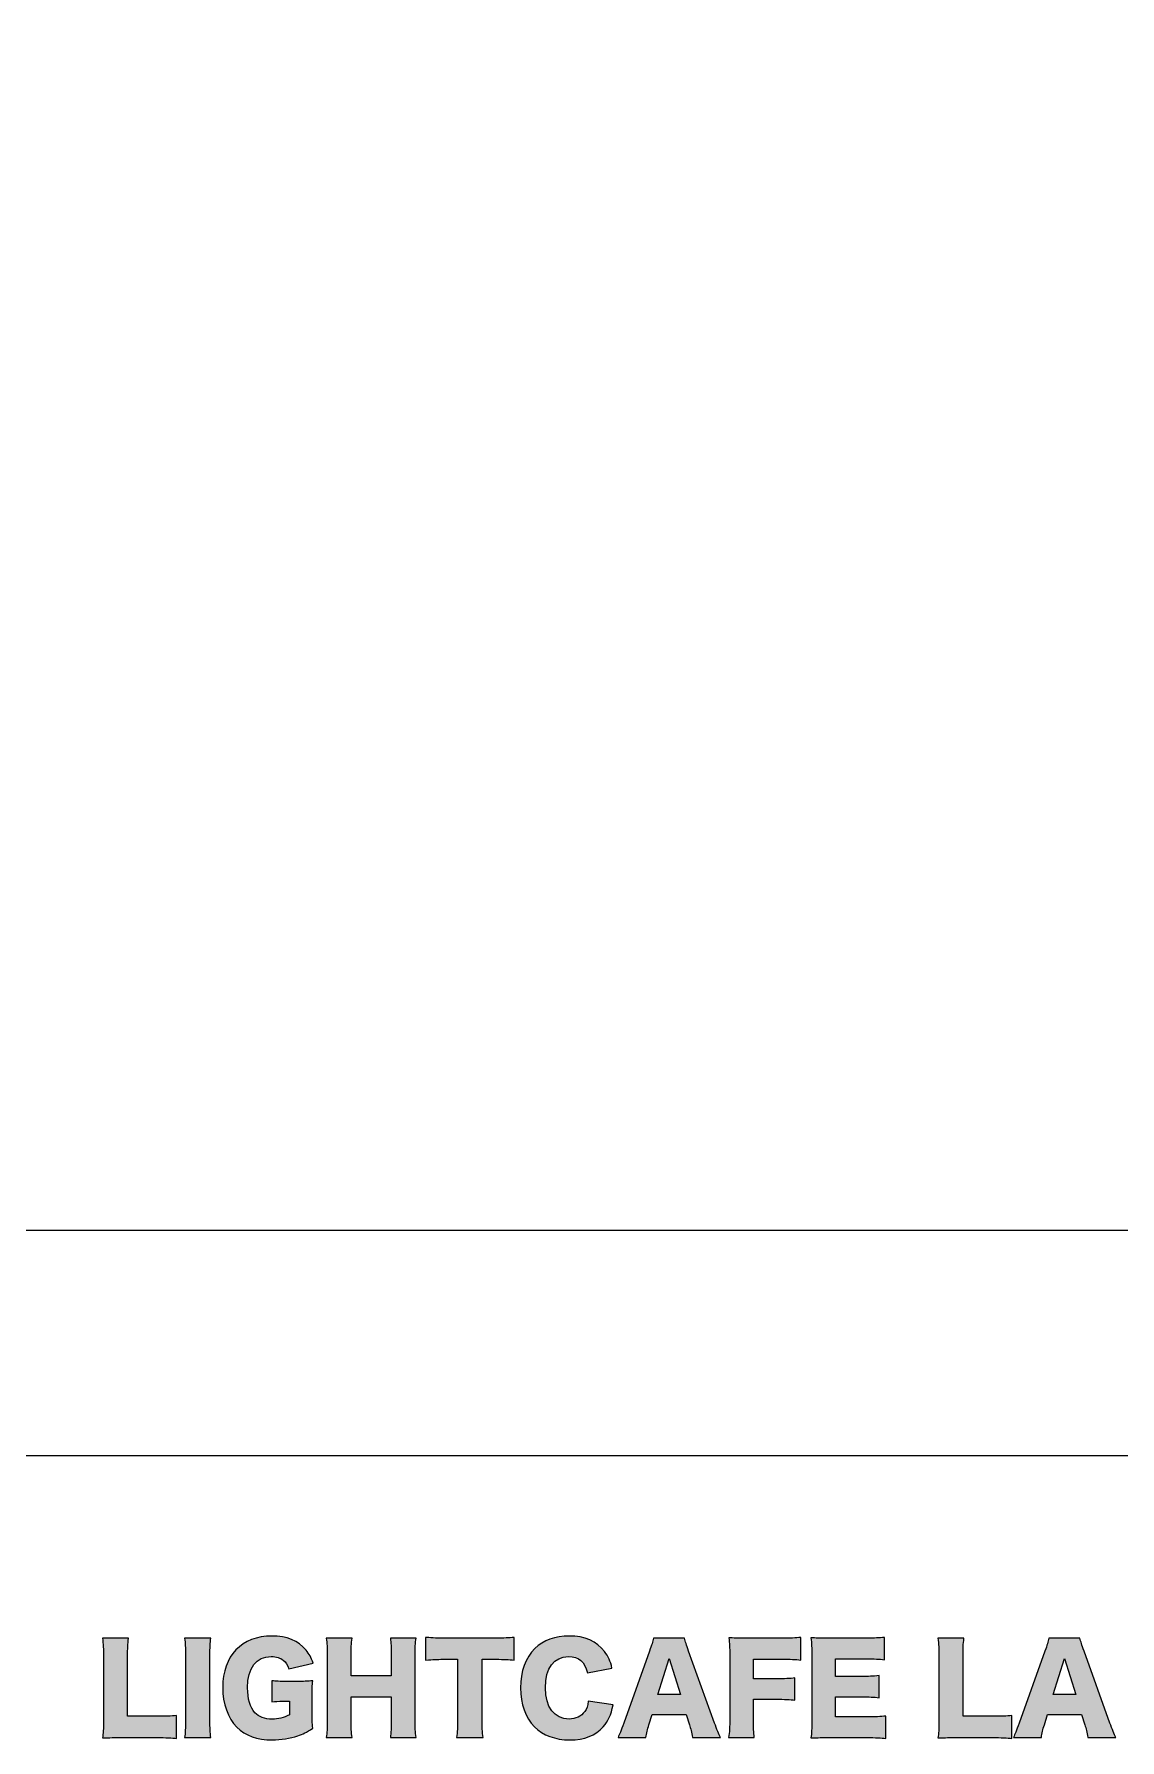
# Model space of a CAD drawing. Header units: millimetres. Extents: x 0 to 413, y 47 to 300.
# Drawn here: x 263.4 to 301.8, y 51.8 to 112.1 of the extents above; entities that cross this region are included whole.
import ezdxf

# ---------------------------------------------------------------- set-up
doc = ezdxf.new("R2010")
doc.units = ezdxf.units.MM
doc.header["$MEASUREMENT"] = 0
doc.layers.get('0').update_dxf_attribs({"lineweight": 0})

# ---------------------------------------------------------------- blocks, each defined once
blk = doc.blocks.new('Block_11')
at = {"true_color": 0x000000, "transparency": 33554687}
h = blk.add_hatch(color=18, dxfattribs=at)
h.dxf.hatch_style = 2
edge = h.paths.add_edge_path()
edge.add_spline(control_points=[(266.403, 51.84), (266.11, 51.84), (265.937, 51.835), (265.776, 51.827), (265.802, 51.975), (265.81, 52.161), (265.81, 52.444), (265.81, 52.444), (265.81, 54.679), (265.81, 54.679), (265.81, 54.975), (265.802, 55.157), (265.776, 55.36), (265.776, 55.36), (266.699, 55.36), (266.699, 55.36), (266.669, 55.14), (266.665, 55.021), (266.665, 54.691), (266.665, 54.691), (266.665, 52.593), (266.665, 52.593), (266.665, 52.593), (267.689, 52.593), (267.689, 52.593), (268.048, 52.593), (268.192, 52.597), (268.391, 52.622), (268.391, 52.622), (268.391, 51.81), (268.391, 51.81), (268.235, 51.831), (268.027, 51.84), (267.689, 51.84), (267.689, 51.84), (266.403, 51.84), (266.403, 51.84)], knot_values=[0, 0, 0, 0, 1, 1, 1, 2, 2, 2, 3, 3, 3, 4, 4, 4, 5, 5, 5, 6, 6, 6, 7, 7, 7, 8, 8, 8, 9, 9, 9, 10, 10, 10, 11, 11, 11, 12, 12, 12, 12], degree=3, periodic=0)
h = blk.add_hatch(color=18, dxfattribs=at)
h.dxf.hatch_style = 2
edge = h.paths.add_edge_path()
edge.add_spline(control_points=[(269.611, 55.36), (269.586, 55.186), (269.577, 55.042), (269.577, 54.734), (269.577, 54.734), (269.577, 52.466), (269.577, 52.466), (269.577, 52.174), (269.586, 52.017), (269.611, 51.84), (269.611, 51.84), (268.68, 51.84), (268.68, 51.84), (268.706, 52.005), (268.714, 52.182), (268.714, 52.466), (268.714, 52.466), (268.714, 54.734), (268.714, 54.734), (268.714, 55.051), (268.706, 55.174), (268.68, 55.36), (268.68, 55.36), (269.611, 55.36), (269.611, 55.36)], knot_values=[0, 0, 0, 0, 1, 1, 1, 2, 2, 2, 3, 3, 3, 4, 4, 4, 5, 5, 5, 6, 6, 6, 7, 7, 7, 8, 8, 8, 8], degree=3, periodic=0)
h = blk.add_hatch(color=18, dxfattribs=at)
h.dxf.hatch_style = 2
edge = h.paths.add_edge_path()
edge.add_spline(control_points=[(272.189, 53.126), (271.973, 53.126), (271.901, 53.122), (271.77, 53.105), (271.77, 53.105), (271.77, 53.854), (271.77, 53.854), (271.926, 53.833), (272.028, 53.828), (272.324, 53.828), (272.324, 53.828), (272.662, 53.828), (272.662, 53.828), (272.878, 53.828), (273.035, 53.833), (273.221, 53.849), (273.2, 53.689), (273.191, 53.549), (273.191, 53.274), (273.191, 53.274), (273.191, 52.8), (273.191, 52.8), (273.191, 52.5), (273.196, 52.364), (273.221, 52.17), (272.988, 52.021), (272.874, 51.967), (272.684, 51.903), (272.408, 51.81), (272.1, 51.759), (271.787, 51.759), (271.249, 51.759), (270.83, 51.907), (270.53, 52.212), (270.208, 52.533), (270.031, 53.037), (270.031, 53.617), (270.031, 54.729), (270.703, 55.436), (271.77, 55.436), (272.298, 55.436), (272.7, 55.271), (272.98, 54.933), (273.094, 54.801), (273.162, 54.675), (273.229, 54.471), (273.229, 54.471), (272.366, 54.272), (272.366, 54.272), (272.32, 54.425), (272.269, 54.505), (272.176, 54.577), (272.066, 54.666), (271.926, 54.708), (271.749, 54.708), (271.207, 54.708), (270.911, 54.315), (270.911, 53.604), (270.911, 53.21), (271, 52.906), (271.169, 52.72), (271.304, 52.572), (271.512, 52.491), (271.778, 52.491), (272.002, 52.491), (272.184, 52.538), (272.391, 52.644), (272.391, 52.644), (272.391, 53.126), (272.391, 53.126), (272.391, 53.126), (272.189, 53.126), (272.189, 53.126)], knot_values=[0, 0, 0, 0, 1, 1, 1, 2, 2, 2, 3, 3, 3, 4, 4, 4, 5, 5, 5, 6, 6, 6, 7, 7, 7, 8, 8, 8, 9, 9, 9, 10, 10, 10, 11, 11, 11, 12, 12, 12, 13, 13, 13, 14, 14, 14, 15, 15, 15, 16, 16, 16, 17, 17, 17, 18, 18, 18, 19, 19, 19, 20, 20, 20, 21, 21, 21, 22, 22, 22, 23, 23, 23, 24, 24, 24, 24], degree=3, periodic=0)
h = blk.add_hatch(color=18, dxfattribs=at)
h.dxf.hatch_style = 2
edge = h.paths.add_edge_path()
edge.add_spline(control_points=[(276.875, 55.36), (276.849, 55.186), (276.84, 55.03), (276.84, 54.734), (276.84, 54.734), (276.84, 52.466), (276.84, 52.466), (276.84, 52.191), (276.849, 52.047), (276.875, 51.84), (276.875, 51.84), (275.965, 51.84), (275.965, 51.84), (275.99, 52.017), (275.998, 52.174), (275.998, 52.466), (275.998, 52.466), (275.998, 53.286), (275.998, 53.286), (275.998, 53.286), (274.573, 53.286), (274.573, 53.286), (274.573, 53.286), (274.573, 52.466), (274.573, 52.466), (274.573, 52.191), (274.581, 52.03), (274.607, 51.84), (274.607, 51.84), (273.697, 51.84), (273.697, 51.84), (273.722, 52.013), (273.731, 52.17), (273.731, 52.466), (273.731, 52.466), (273.731, 54.734), (273.731, 54.734), (273.731, 55.026), (273.722, 55.178), (273.697, 55.36), (273.697, 55.36), (274.607, 55.36), (274.607, 55.36), (274.581, 55.161), (274.573, 54.996), (274.573, 54.734), (274.573, 54.734), (274.573, 54.031), (274.573, 54.031), (274.573, 54.031), (275.998, 54.031), (275.998, 54.031), (275.998, 54.031), (275.998, 54.734), (275.998, 54.734), (275.998, 55.026), (275.99, 55.195), (275.965, 55.36), (275.965, 55.36), (276.875, 55.36), (276.875, 55.36)], knot_values=[0, 0, 0, 0, 1, 1, 1, 2, 2, 2, 3, 3, 3, 4, 4, 4, 5, 5, 5, 6, 6, 6, 7, 7, 7, 8, 8, 8, 9, 9, 9, 10, 10, 10, 11, 11, 11, 12, 12, 12, 13, 13, 13, 14, 14, 14, 15, 15, 15, 16, 16, 16, 17, 17, 17, 18, 18, 18, 19, 19, 19, 20, 20, 20, 20], degree=3, periodic=0)
h = blk.add_hatch(color=18, dxfattribs=at)
h.dxf.hatch_style = 2
edge = h.paths.add_edge_path()
edge.add_spline(control_points=[(279.212, 52.479), (279.212, 52.225), (279.22, 52.039), (279.246, 51.84), (279.246, 51.84), (278.311, 51.84), (278.311, 51.84), (278.336, 52.039), (278.345, 52.212), (278.345, 52.479), (278.345, 52.479), (278.345, 54.611), (278.345, 54.611), (278.345, 54.611), (277.845, 54.611), (277.845, 54.611), (277.579, 54.611), (277.507, 54.607), (277.206, 54.581), (277.206, 54.581), (277.206, 55.389), (277.206, 55.389), (277.346, 55.372), (277.579, 55.36), (277.837, 55.36), (277.837, 55.36), (279.69, 55.36), (279.69, 55.36), (279.986, 55.36), (280.155, 55.368), (280.35, 55.389), (280.35, 55.389), (280.35, 54.581), (280.35, 54.581), (280.16, 54.603), (279.995, 54.611), (279.69, 54.611), (279.69, 54.611), (279.212, 54.611), (279.212, 54.611), (279.212, 54.611), (279.212, 52.479), (279.212, 52.479)], knot_values=[0, 0, 0, 0, 1, 1, 1, 2, 2, 2, 3, 3, 3, 4, 4, 4, 5, 5, 5, 6, 6, 6, 7, 7, 7, 8, 8, 8, 9, 9, 9, 10, 10, 10, 11, 11, 11, 12, 12, 12, 13, 13, 13, 14, 14, 14, 14], degree=3, periodic=0)
h = blk.add_hatch(color=18, dxfattribs=at)
h.dxf.hatch_style = 2
edge = h.paths.add_edge_path()
edge.add_spline(control_points=[(282.937, 54.133), (282.856, 54.518), (282.632, 54.708), (282.268, 54.708), (281.752, 54.708), (281.452, 54.302), (281.452, 53.604), (281.452, 52.914), (281.765, 52.495), (282.29, 52.495), (282.522, 52.495), (282.721, 52.593), (282.844, 52.762), (282.916, 52.863), (282.945, 52.948), (282.971, 53.126), (282.971, 53.126), (283.851, 52.995), (283.851, 52.995), (283.77, 52.635), (283.677, 52.428), (283.499, 52.221), (283.237, 51.92), (282.827, 51.759), (282.315, 51.759), (281.799, 51.759), (281.363, 51.92), (281.062, 52.225), (280.749, 52.542), (280.571, 53.037), (280.571, 53.604), (280.571, 54.179), (280.749, 54.666), (281.083, 54.996), (281.376, 55.279), (281.803, 55.436), (282.298, 55.436), (282.844, 55.436), (283.271, 55.25), (283.546, 54.882), (283.681, 54.708), (283.753, 54.552), (283.809, 54.302), (283.809, 54.302), (282.937, 54.133), (282.937, 54.133)], knot_values=[0, 0, 0, 0, 1, 1, 1, 2, 2, 2, 3, 3, 3, 4, 4, 4, 5, 5, 5, 6, 6, 6, 7, 7, 7, 8, 8, 8, 9, 9, 9, 10, 10, 10, 11, 11, 11, 12, 12, 12, 13, 13, 13, 14, 14, 14, 15, 15, 15, 15], degree=3, periodic=0)
h = blk.add_hatch(color=18, dxfattribs=at)
h.dxf.hatch_style = 2
edge = h.paths.add_edge_path()
edge.add_spline(control_points=[(285.828, 54.636), (285.828, 54.636), (285.435, 53.367), (285.435, 53.367), (285.435, 53.367), (286.23, 53.367), (286.23, 53.367), (286.23, 53.367), (285.828, 54.636), (285.828, 54.636)], knot_values=[0, 0, 0, 0, 1, 1, 1, 2, 2, 2, 3, 3, 3, 3], degree=3, periodic=0)
edge = h.paths.add_edge_path()
edge.add_spline(control_points=[(286.653, 51.84), (286.62, 52.043), (286.594, 52.153), (286.552, 52.297), (286.552, 52.297), (286.438, 52.656), (286.438, 52.656), (286.438, 52.656), (285.232, 52.656), (285.232, 52.656), (285.232, 52.656), (285.118, 52.297), (285.118, 52.297), (285.063, 52.127), (285.033, 51.996), (285.012, 51.84), (285.012, 51.84), (284.022, 51.84), (284.022, 51.84), (284.085, 51.967), (284.123, 52.068), (284.225, 52.356), (284.225, 52.356), (285.139, 54.903), (285.139, 54.903), (285.215, 55.11), (285.253, 55.237), (285.274, 55.36), (285.274, 55.36), (286.379, 55.36), (286.379, 55.36), (286.408, 55.237), (286.438, 55.127), (286.522, 54.903), (286.522, 54.903), (287.44, 52.356), (287.44, 52.356), (287.521, 52.132), (287.588, 51.958), (287.644, 51.84), (287.644, 51.84), (286.653, 51.84), (286.653, 51.84)], knot_values=[0, 0, 0, 0, 1, 1, 1, 2, 2, 2, 3, 3, 3, 4, 4, 4, 5, 5, 5, 6, 6, 6, 7, 7, 7, 8, 8, 8, 9, 9, 9, 10, 10, 10, 11, 11, 11, 12, 12, 12, 13, 13, 13, 14, 14, 14, 14], degree=3, periodic=0)
h = blk.add_hatch(color=18, dxfattribs=at)
h.dxf.hatch_style = 2
edge = h.paths.add_edge_path()
edge.add_spline(control_points=[(288.814, 52.576), (288.814, 52.178), (288.818, 52.026), (288.847, 51.84), (288.847, 51.84), (287.937, 51.84), (287.937, 51.84), (287.967, 52.026), (287.976, 52.195), (287.976, 52.563), (287.976, 52.563), (287.976, 54.755), (287.976, 54.755), (287.976, 55.034), (287.967, 55.174), (287.942, 55.372), (288.115, 55.364), (288.234, 55.36), (288.56, 55.36), (288.56, 55.36), (289.782, 55.36), (289.782, 55.36), (290.155, 55.36), (290.294, 55.364), (290.493, 55.389), (290.493, 55.389), (290.493, 54.586), (290.493, 54.586), (290.307, 54.607), (290.142, 54.615), (289.786, 54.615), (289.786, 54.615), (288.814, 54.615), (288.814, 54.615), (288.814, 54.615), (288.814, 53.921), (288.814, 53.921), (288.814, 53.921), (289.609, 53.921), (289.609, 53.921), (289.939, 53.921), (290.1, 53.93), (290.286, 53.951), (290.286, 53.951), (290.286, 53.168), (290.286, 53.168), (290.1, 53.189), (289.93, 53.198), (289.609, 53.198), (289.609, 53.198), (288.814, 53.198), (288.814, 53.198), (288.814, 53.198), (288.814, 52.576), (288.814, 52.576)], knot_values=[0, 0, 0, 0, 1, 1, 1, 2, 2, 2, 3, 3, 3, 4, 4, 4, 5, 5, 5, 6, 6, 6, 7, 7, 7, 8, 8, 8, 9, 9, 9, 10, 10, 10, 11, 11, 11, 12, 12, 12, 13, 13, 13, 14, 14, 14, 15, 15, 15, 16, 16, 16, 17, 17, 17, 18, 18, 18, 18], degree=3, periodic=0)
h = blk.add_hatch(color=18, dxfattribs=at)
h.dxf.hatch_style = 2
edge = h.paths.add_edge_path()
edge.add_spline(control_points=[(293.503, 51.81), (293.321, 51.831), (293.169, 51.84), (292.805, 51.84), (292.805, 51.84), (291.472, 51.84), (291.472, 51.84), (291.15, 51.84), (291.032, 51.835), (290.85, 51.827), (290.875, 51.996), (290.884, 52.153), (290.884, 52.444), (290.884, 52.444), (290.884, 54.755), (290.884, 54.755), (290.884, 55.017), (290.875, 55.165), (290.85, 55.372), (291.024, 55.364), (291.142, 55.36), (291.472, 55.36), (291.472, 55.36), (292.822, 55.36), (292.822, 55.36), (293.11, 55.36), (293.253, 55.368), (293.452, 55.389), (293.452, 55.389), (293.452, 54.598), (293.452, 54.598), (293.257, 54.619), (293.105, 54.628), (292.822, 54.628), (292.822, 54.628), (291.722, 54.628), (291.722, 54.628), (291.722, 54.628), (291.722, 54.006), (291.722, 54.006), (291.722, 54.006), (292.636, 54.006), (292.636, 54.006), (292.915, 54.006), (293.016, 54.01), (293.27, 54.035), (293.27, 54.035), (293.27, 53.253), (293.27, 53.253), (293.071, 53.274), (292.928, 53.282), (292.636, 53.282), (292.636, 53.282), (291.722, 53.282), (291.722, 53.282), (291.722, 53.282), (291.722, 52.572), (291.722, 52.572), (291.722, 52.572), (292.813, 52.572), (292.813, 52.572), (293.135, 52.572), (293.321, 52.58), (293.503, 52.601), (293.503, 52.601), (293.503, 51.81), (293.503, 51.81)], knot_values=[0, 0, 0, 0, 1, 1, 1, 2, 2, 2, 3, 3, 3, 4, 4, 4, 5, 5, 5, 6, 6, 6, 7, 7, 7, 8, 8, 8, 9, 9, 9, 10, 10, 10, 11, 11, 11, 12, 12, 12, 13, 13, 13, 14, 14, 14, 15, 15, 15, 16, 16, 16, 17, 17, 17, 18, 18, 18, 19, 19, 19, 20, 20, 20, 21, 21, 21, 22, 22, 22, 22], degree=3, periodic=0)
h = blk.add_hatch(color=18, dxfattribs=at)
h.dxf.hatch_style = 2
edge = h.paths.add_edge_path()
edge.add_spline(control_points=[(295.972, 51.84), (295.68, 51.84), (295.507, 51.835), (295.346, 51.827), (295.371, 51.975), (295.38, 52.161), (295.38, 52.444), (295.38, 52.444), (295.38, 54.679), (295.38, 54.679), (295.38, 54.975), (295.371, 55.157), (295.346, 55.36), (295.346, 55.36), (296.268, 55.36), (296.268, 55.36), (296.239, 55.14), (296.234, 55.021), (296.234, 54.691), (296.234, 54.691), (296.234, 52.593), (296.234, 52.593), (296.234, 52.593), (297.259, 52.593), (297.259, 52.593), (297.618, 52.593), (297.762, 52.597), (297.961, 52.622), (297.961, 52.622), (297.961, 51.81), (297.961, 51.81), (297.804, 51.831), (297.597, 51.84), (297.259, 51.84), (297.259, 51.84), (295.972, 51.84), (295.972, 51.84)], knot_values=[0, 0, 0, 0, 1, 1, 1, 2, 2, 2, 3, 3, 3, 4, 4, 4, 5, 5, 5, 6, 6, 6, 7, 7, 7, 8, 8, 8, 9, 9, 9, 10, 10, 10, 11, 11, 11, 12, 12, 12, 12], degree=3, periodic=0)
h = blk.add_hatch(color=18, dxfattribs=at)
h.dxf.hatch_style = 2
edge = h.paths.add_edge_path()
edge.add_spline(control_points=[(299.824, 54.636), (299.824, 54.636), (299.43, 53.367), (299.43, 53.367), (299.43, 53.367), (300.226, 53.367), (300.226, 53.367), (300.226, 53.367), (299.824, 54.636), (299.824, 54.636)], knot_values=[0, 0, 0, 0, 1, 1, 1, 2, 2, 2, 3, 3, 3, 3], degree=3, periodic=0)
edge = h.paths.add_edge_path()
edge.add_spline(control_points=[(300.649, 51.84), (300.615, 52.043), (300.59, 52.153), (300.547, 52.297), (300.547, 52.297), (300.433, 52.656), (300.433, 52.656), (300.433, 52.656), (299.227, 52.656), (299.227, 52.656), (299.227, 52.656), (299.113, 52.297), (299.113, 52.297), (299.058, 52.127), (299.028, 51.996), (299.007, 51.84), (299.007, 51.84), (298.017, 51.84), (298.017, 51.84), (298.081, 51.967), (298.119, 52.068), (298.22, 52.356), (298.22, 52.356), (299.134, 54.903), (299.134, 54.903), (299.21, 55.11), (299.248, 55.237), (299.269, 55.36), (299.269, 55.36), (300.374, 55.36), (300.374, 55.36), (300.404, 55.237), (300.433, 55.127), (300.518, 54.903), (300.518, 54.903), (301.436, 52.356), (301.436, 52.356), (301.516, 52.132), (301.584, 51.958), (301.639, 51.84), (301.639, 51.84), (300.649, 51.84), (300.649, 51.84)], knot_values=[0, 0, 0, 0, 1, 1, 1, 2, 2, 2, 3, 3, 3, 4, 4, 4, 5, 5, 5, 6, 6, 6, 7, 7, 7, 8, 8, 8, 9, 9, 9, 10, 10, 10, 11, 11, 11, 12, 12, 12, 13, 13, 13, 14, 14, 14, 14], degree=3, periodic=0)
for points, knots in [([(266.403, 51.84), (266.11, 51.84), (265.937, 51.835), (265.776, 51.827), (265.802, 51.975), (265.81, 52.161), (265.81, 52.444), (265.81, 52.444), (265.81, 54.679), (265.81, 54.679), (265.81, 54.975), (265.802, 55.157), (265.776, 55.36), (265.776, 55.36), (266.699, 55.36), (266.699, 55.36), (266.669, 55.14), (266.665, 55.021), (266.665, 54.691), (266.665, 54.691), (266.665, 52.593), (266.665, 52.593), (266.665, 52.593), (267.689, 52.593), (267.689, 52.593), (268.048, 52.593), (268.192, 52.597), (268.391, 52.622), (268.391, 52.622), (268.391, 51.81), (268.391, 51.81), (268.235, 51.831), (268.027, 51.84), (267.689, 51.84), (267.689, 51.84), (266.403, 51.84), (266.403, 51.84)], [0, 0, 0, 0, 1, 1, 1, 2, 2, 2, 3, 3, 3, 4, 4, 4, 5, 5, 5, 6, 6, 6, 7, 7, 7, 8, 8, 8, 9, 9, 9, 10, 10, 10, 11, 11, 11, 12, 12, 12, 12]), ([(269.611, 55.36), (269.586, 55.186), (269.577, 55.042), (269.577, 54.734), (269.577, 54.734), (269.577, 52.466), (269.577, 52.466), (269.577, 52.174), (269.586, 52.017), (269.611, 51.84), (269.611, 51.84), (268.68, 51.84), (268.68, 51.84), (268.706, 52.005), (268.714, 52.182), (268.714, 52.466), (268.714, 52.466), (268.714, 54.734), (268.714, 54.734), (268.714, 55.051), (268.706, 55.174), (268.68, 55.36), (268.68, 55.36), (269.611, 55.36), (269.611, 55.36)], [0, 0, 0, 0, 1, 1, 1, 2, 2, 2, 3, 3, 3, 4, 4, 4, 5, 5, 5, 6, 6, 6, 7, 7, 7, 8, 8, 8, 8]), ([(272.189, 53.126), (271.973, 53.126), (271.901, 53.122), (271.77, 53.105), (271.77, 53.105), (271.77, 53.854), (271.77, 53.854), (271.926, 53.833), (272.028, 53.828), (272.324, 53.828), (272.324, 53.828), (272.662, 53.828), (272.662, 53.828), (272.878, 53.828), (273.035, 53.833), (273.221, 53.849), (273.2, 53.689), (273.191, 53.549), (273.191, 53.274), (273.191, 53.274), (273.191, 52.8), (273.191, 52.8), (273.191, 52.5), (273.196, 52.364), (273.221, 52.17), (272.988, 52.021), (272.874, 51.967), (272.684, 51.903), (272.408, 51.81), (272.1, 51.759), (271.787, 51.759), (271.249, 51.759), (270.83, 51.907), (270.53, 52.212), (270.208, 52.533), (270.031, 53.037), (270.031, 53.617), (270.031, 54.729), (270.703, 55.436), (271.77, 55.436), (272.298, 55.436), (272.7, 55.271), (272.98, 54.933), (273.094, 54.801), (273.162, 54.675), (273.229, 54.471), (273.229, 54.471), (272.366, 54.272), (272.366, 54.272), (272.32, 54.425), (272.269, 54.505), (272.176, 54.577), (272.066, 54.666), (271.926, 54.708), (271.749, 54.708), (271.207, 54.708), (270.911, 54.315), (270.911, 53.604), (270.911, 53.21), (271, 52.906), (271.169, 52.72), (271.304, 52.572), (271.512, 52.491), (271.778, 52.491), (272.002, 52.491), (272.184, 52.538), (272.391, 52.644), (272.391, 52.644), (272.391, 53.126), (272.391, 53.126), (272.391, 53.126), (272.189, 53.126), (272.189, 53.126)], [0, 0, 0, 0, 1, 1, 1, 2, 2, 2, 3, 3, 3, 4, 4, 4, 5, 5, 5, 6, 6, 6, 7, 7, 7, 8, 8, 8, 9, 9, 9, 10, 10, 10, 11, 11, 11, 12, 12, 12, 13, 13, 13, 14, 14, 14, 15, 15, 15, 16, 16, 16, 17, 17, 17, 18, 18, 18, 19, 19, 19, 20, 20, 20, 21, 21, 21, 22, 22, 22, 23, 23, 23, 24, 24, 24, 24]), ([(276.875, 55.36), (276.849, 55.186), (276.84, 55.03), (276.84, 54.734), (276.84, 54.734), (276.84, 52.466), (276.84, 52.466), (276.84, 52.191), (276.849, 52.047), (276.875, 51.84), (276.875, 51.84), (275.965, 51.84), (275.965, 51.84), (275.99, 52.017), (275.998, 52.174), (275.998, 52.466), (275.998, 52.466), (275.998, 53.286), (275.998, 53.286), (275.998, 53.286), (274.573, 53.286), (274.573, 53.286), (274.573, 53.286), (274.573, 52.466), (274.573, 52.466), (274.573, 52.191), (274.581, 52.03), (274.607, 51.84), (274.607, 51.84), (273.697, 51.84), (273.697, 51.84), (273.722, 52.013), (273.731, 52.17), (273.731, 52.466), (273.731, 52.466), (273.731, 54.734), (273.731, 54.734), (273.731, 55.026), (273.722, 55.178), (273.697, 55.36), (273.697, 55.36), (274.607, 55.36), (274.607, 55.36), (274.581, 55.161), (274.573, 54.996), (274.573, 54.734), (274.573, 54.734), (274.573, 54.031), (274.573, 54.031), (274.573, 54.031), (275.998, 54.031), (275.998, 54.031), (275.998, 54.031), (275.998, 54.734), (275.998, 54.734), (275.998, 55.026), (275.99, 55.195), (275.965, 55.36), (275.965, 55.36), (276.875, 55.36), (276.875, 55.36)], [0, 0, 0, 0, 1, 1, 1, 2, 2, 2, 3, 3, 3, 4, 4, 4, 5, 5, 5, 6, 6, 6, 7, 7, 7, 8, 8, 8, 9, 9, 9, 10, 10, 10, 11, 11, 11, 12, 12, 12, 13, 13, 13, 14, 14, 14, 15, 15, 15, 16, 16, 16, 17, 17, 17, 18, 18, 18, 19, 19, 19, 20, 20, 20, 20]), ([(279.212, 52.479), (279.212, 52.225), (279.22, 52.039), (279.246, 51.84), (279.246, 51.84), (278.311, 51.84), (278.311, 51.84), (278.336, 52.039), (278.345, 52.212), (278.345, 52.479), (278.345, 52.479), (278.345, 54.611), (278.345, 54.611), (278.345, 54.611), (277.845, 54.611), (277.845, 54.611), (277.579, 54.611), (277.507, 54.607), (277.206, 54.581), (277.206, 54.581), (277.206, 55.389), (277.206, 55.389), (277.346, 55.372), (277.579, 55.36), (277.837, 55.36), (277.837, 55.36), (279.69, 55.36), (279.69, 55.36), (279.986, 55.36), (280.155, 55.368), (280.35, 55.389), (280.35, 55.389), (280.35, 54.581), (280.35, 54.581), (280.16, 54.603), (279.995, 54.611), (279.69, 54.611), (279.69, 54.611), (279.212, 54.611), (279.212, 54.611), (279.212, 54.611), (279.212, 52.479), (279.212, 52.479)], [0, 0, 0, 0, 1, 1, 1, 2, 2, 2, 3, 3, 3, 4, 4, 4, 5, 5, 5, 6, 6, 6, 7, 7, 7, 8, 8, 8, 9, 9, 9, 10, 10, 10, 11, 11, 11, 12, 12, 12, 13, 13, 13, 14, 14, 14, 14]), ([(282.937, 54.133), (282.856, 54.518), (282.632, 54.708), (282.268, 54.708), (281.752, 54.708), (281.452, 54.302), (281.452, 53.604), (281.452, 52.914), (281.765, 52.495), (282.29, 52.495), (282.522, 52.495), (282.721, 52.593), (282.844, 52.762), (282.916, 52.863), (282.945, 52.948), (282.971, 53.126), (282.971, 53.126), (283.851, 52.995), (283.851, 52.995), (283.77, 52.635), (283.677, 52.428), (283.499, 52.221), (283.237, 51.92), (282.827, 51.759), (282.315, 51.759), (281.799, 51.759), (281.363, 51.92), (281.062, 52.225), (280.749, 52.542), (280.571, 53.037), (280.571, 53.604), (280.571, 54.179), (280.749, 54.666), (281.083, 54.996), (281.376, 55.279), (281.803, 55.436), (282.298, 55.436), (282.844, 55.436), (283.271, 55.25), (283.546, 54.882), (283.681, 54.708), (283.753, 54.552), (283.809, 54.302), (283.809, 54.302), (282.937, 54.133), (282.937, 54.133)], [0, 0, 0, 0, 1, 1, 1, 2, 2, 2, 3, 3, 3, 4, 4, 4, 5, 5, 5, 6, 6, 6, 7, 7, 7, 8, 8, 8, 9, 9, 9, 10, 10, 10, 11, 11, 11, 12, 12, 12, 13, 13, 13, 14, 14, 14, 15, 15, 15, 15]), ([(286.653, 51.84), (286.62, 52.043), (286.594, 52.153), (286.552, 52.297), (286.552, 52.297), (286.438, 52.656), (286.438, 52.656), (286.438, 52.656), (285.232, 52.656), (285.232, 52.656), (285.232, 52.656), (285.118, 52.297), (285.118, 52.297), (285.063, 52.127), (285.033, 51.996), (285.012, 51.84), (285.012, 51.84), (284.022, 51.84), (284.022, 51.84), (284.085, 51.967), (284.123, 52.068), (284.225, 52.356), (284.225, 52.356), (285.139, 54.903), (285.139, 54.903), (285.215, 55.11), (285.253, 55.237), (285.274, 55.36), (285.274, 55.36), (286.379, 55.36), (286.379, 55.36), (286.408, 55.237), (286.438, 55.127), (286.522, 54.903), (286.522, 54.903), (287.44, 52.356), (287.44, 52.356), (287.521, 52.132), (287.588, 51.958), (287.644, 51.84), (287.644, 51.84), (286.653, 51.84), (286.653, 51.84)], [0, 0, 0, 0, 1, 1, 1, 2, 2, 2, 3, 3, 3, 4, 4, 4, 5, 5, 5, 6, 6, 6, 7, 7, 7, 8, 8, 8, 9, 9, 9, 10, 10, 10, 11, 11, 11, 12, 12, 12, 13, 13, 13, 14, 14, 14, 14]), ([(288.814, 52.576), (288.814, 52.178), (288.818, 52.026), (288.847, 51.84), (288.847, 51.84), (287.937, 51.84), (287.937, 51.84), (287.967, 52.026), (287.976, 52.195), (287.976, 52.563), (287.976, 52.563), (287.976, 54.755), (287.976, 54.755), (287.976, 55.034), (287.967, 55.174), (287.942, 55.372), (288.115, 55.364), (288.234, 55.36), (288.56, 55.36), (288.56, 55.36), (289.782, 55.36), (289.782, 55.36), (290.155, 55.36), (290.294, 55.364), (290.493, 55.389), (290.493, 55.389), (290.493, 54.586), (290.493, 54.586), (290.307, 54.607), (290.142, 54.615), (289.786, 54.615), (289.786, 54.615), (288.814, 54.615), (288.814, 54.615), (288.814, 54.615), (288.814, 53.921), (288.814, 53.921), (288.814, 53.921), (289.609, 53.921), (289.609, 53.921), (289.939, 53.921), (290.1, 53.93), (290.286, 53.951), (290.286, 53.951), (290.286, 53.168), (290.286, 53.168), (290.1, 53.189), (289.93, 53.198), (289.609, 53.198), (289.609, 53.198), (288.814, 53.198), (288.814, 53.198), (288.814, 53.198), (288.814, 52.576), (288.814, 52.576)], [0, 0, 0, 0, 1, 1, 1, 2, 2, 2, 3, 3, 3, 4, 4, 4, 5, 5, 5, 6, 6, 6, 7, 7, 7, 8, 8, 8, 9, 9, 9, 10, 10, 10, 11, 11, 11, 12, 12, 12, 13, 13, 13, 14, 14, 14, 15, 15, 15, 16, 16, 16, 17, 17, 17, 18, 18, 18, 18]), ([(293.503, 51.81), (293.321, 51.831), (293.169, 51.84), (292.805, 51.84), (292.805, 51.84), (291.472, 51.84), (291.472, 51.84), (291.15, 51.84), (291.032, 51.835), (290.85, 51.827), (290.875, 51.996), (290.884, 52.153), (290.884, 52.444), (290.884, 52.444), (290.884, 54.755), (290.884, 54.755), (290.884, 55.017), (290.875, 55.165), (290.85, 55.372), (291.024, 55.364), (291.142, 55.36), (291.472, 55.36), (291.472, 55.36), (292.822, 55.36), (292.822, 55.36), (293.11, 55.36), (293.253, 55.368), (293.452, 55.389), (293.452, 55.389), (293.452, 54.598), (293.452, 54.598), (293.257, 54.619), (293.105, 54.628), (292.822, 54.628), (292.822, 54.628), (291.722, 54.628), (291.722, 54.628), (291.722, 54.628), (291.722, 54.006), (291.722, 54.006), (291.722, 54.006), (292.636, 54.006), (292.636, 54.006), (292.915, 54.006), (293.016, 54.01), (293.27, 54.035), (293.27, 54.035), (293.27, 53.253), (293.27, 53.253), (293.071, 53.274), (292.928, 53.282), (292.636, 53.282), (292.636, 53.282), (291.722, 53.282), (291.722, 53.282), (291.722, 53.282), (291.722, 52.572), (291.722, 52.572), (291.722, 52.572), (292.813, 52.572), (292.813, 52.572), (293.135, 52.572), (293.321, 52.58), (293.503, 52.601), (293.503, 52.601), (293.503, 51.81), (293.503, 51.81)], [0, 0, 0, 0, 1, 1, 1, 2, 2, 2, 3, 3, 3, 4, 4, 4, 5, 5, 5, 6, 6, 6, 7, 7, 7, 8, 8, 8, 9, 9, 9, 10, 10, 10, 11, 11, 11, 12, 12, 12, 13, 13, 13, 14, 14, 14, 15, 15, 15, 16, 16, 16, 17, 17, 17, 18, 18, 18, 19, 19, 19, 20, 20, 20, 21, 21, 21, 22, 22, 22, 22]), ([(295.972, 51.84), (295.68, 51.84), (295.507, 51.835), (295.346, 51.827), (295.371, 51.975), (295.38, 52.161), (295.38, 52.444), (295.38, 52.444), (295.38, 54.679), (295.38, 54.679), (295.38, 54.975), (295.371, 55.157), (295.346, 55.36), (295.346, 55.36), (296.268, 55.36), (296.268, 55.36), (296.239, 55.14), (296.234, 55.021), (296.234, 54.691), (296.234, 54.691), (296.234, 52.593), (296.234, 52.593), (296.234, 52.593), (297.259, 52.593), (297.259, 52.593), (297.618, 52.593), (297.762, 52.597), (297.961, 52.622), (297.961, 52.622), (297.961, 51.81), (297.961, 51.81), (297.804, 51.831), (297.597, 51.84), (297.259, 51.84), (297.259, 51.84), (295.972, 51.84), (295.972, 51.84)], [0, 0, 0, 0, 1, 1, 1, 2, 2, 2, 3, 3, 3, 4, 4, 4, 5, 5, 5, 6, 6, 6, 7, 7, 7, 8, 8, 8, 9, 9, 9, 10, 10, 10, 11, 11, 11, 12, 12, 12, 12]), ([(300.649, 51.84), (300.615, 52.043), (300.59, 52.153), (300.547, 52.297), (300.547, 52.297), (300.433, 52.656), (300.433, 52.656), (300.433, 52.656), (299.227, 52.656), (299.227, 52.656), (299.227, 52.656), (299.113, 52.297), (299.113, 52.297), (299.058, 52.127), (299.028, 51.996), (299.007, 51.84), (299.007, 51.84), (298.017, 51.84), (298.017, 51.84), (298.081, 51.967), (298.119, 52.068), (298.22, 52.356), (298.22, 52.356), (299.134, 54.903), (299.134, 54.903), (299.21, 55.11), (299.248, 55.237), (299.269, 55.36), (299.269, 55.36), (300.374, 55.36), (300.374, 55.36), (300.404, 55.237), (300.433, 55.127), (300.518, 54.903), (300.518, 54.903), (301.436, 52.356), (301.436, 52.356), (301.516, 52.132), (301.584, 51.958), (301.639, 51.84), (301.639, 51.84), (300.649, 51.84), (300.649, 51.84)], [0, 0, 0, 0, 1, 1, 1, 2, 2, 2, 3, 3, 3, 4, 4, 4, 5, 5, 5, 6, 6, 6, 7, 7, 7, 8, 8, 8, 9, 9, 9, 10, 10, 10, 11, 11, 11, 12, 12, 12, 13, 13, 13, 14, 14, 14, 14]), ([(285.828, 54.636), (285.828, 54.636), (285.435, 53.367), (285.435, 53.367), (285.435, 53.367), (286.23, 53.367), (286.23, 53.367), (286.23, 53.367), (285.828, 54.636), (285.828, 54.636)], [0, 0, 0, 0, 1, 1, 1, 2, 2, 2, 3, 3, 3, 3]), ([(299.824, 54.636), (299.824, 54.636), (299.43, 53.367), (299.43, 53.367), (299.43, 53.367), (300.226, 53.367), (300.226, 53.367), (300.226, 53.367), (299.824, 54.636), (299.824, 54.636)], [0, 0, 0, 0, 1, 1, 1, 2, 2, 2, 3, 3, 3, 3])]:
    blk.add_open_spline(points, degree=3, knots=knots)

msp = doc.modelspace()

# ---------------------------------------------------------------- linework, layer by layer
at = {"color": 1, "lineweight": 25, "true_color": 0xff0000}
msp.add_lwpolyline([(172.614, 272.234), (172.614, 61.82), (222.614, 61.82), (222.614, 65.888), (242.614, 65.888), (242.614, 61.82), (342.614, 61.82), (342.614, 65.888), (362.614, 65.888), (362.614, 61.82), (412.614, 61.82), (412.614, 272.234), (392.614, 272.234), (392.614, 69.788), (192.614, 69.788), (192.614, 272.234)], close=True, dxfattribs=at)

# ---------------------------------------------------------------- block references
msp.add_blockref('Block_11', (0, 0))

doc.saveas('drawing.dxf')
